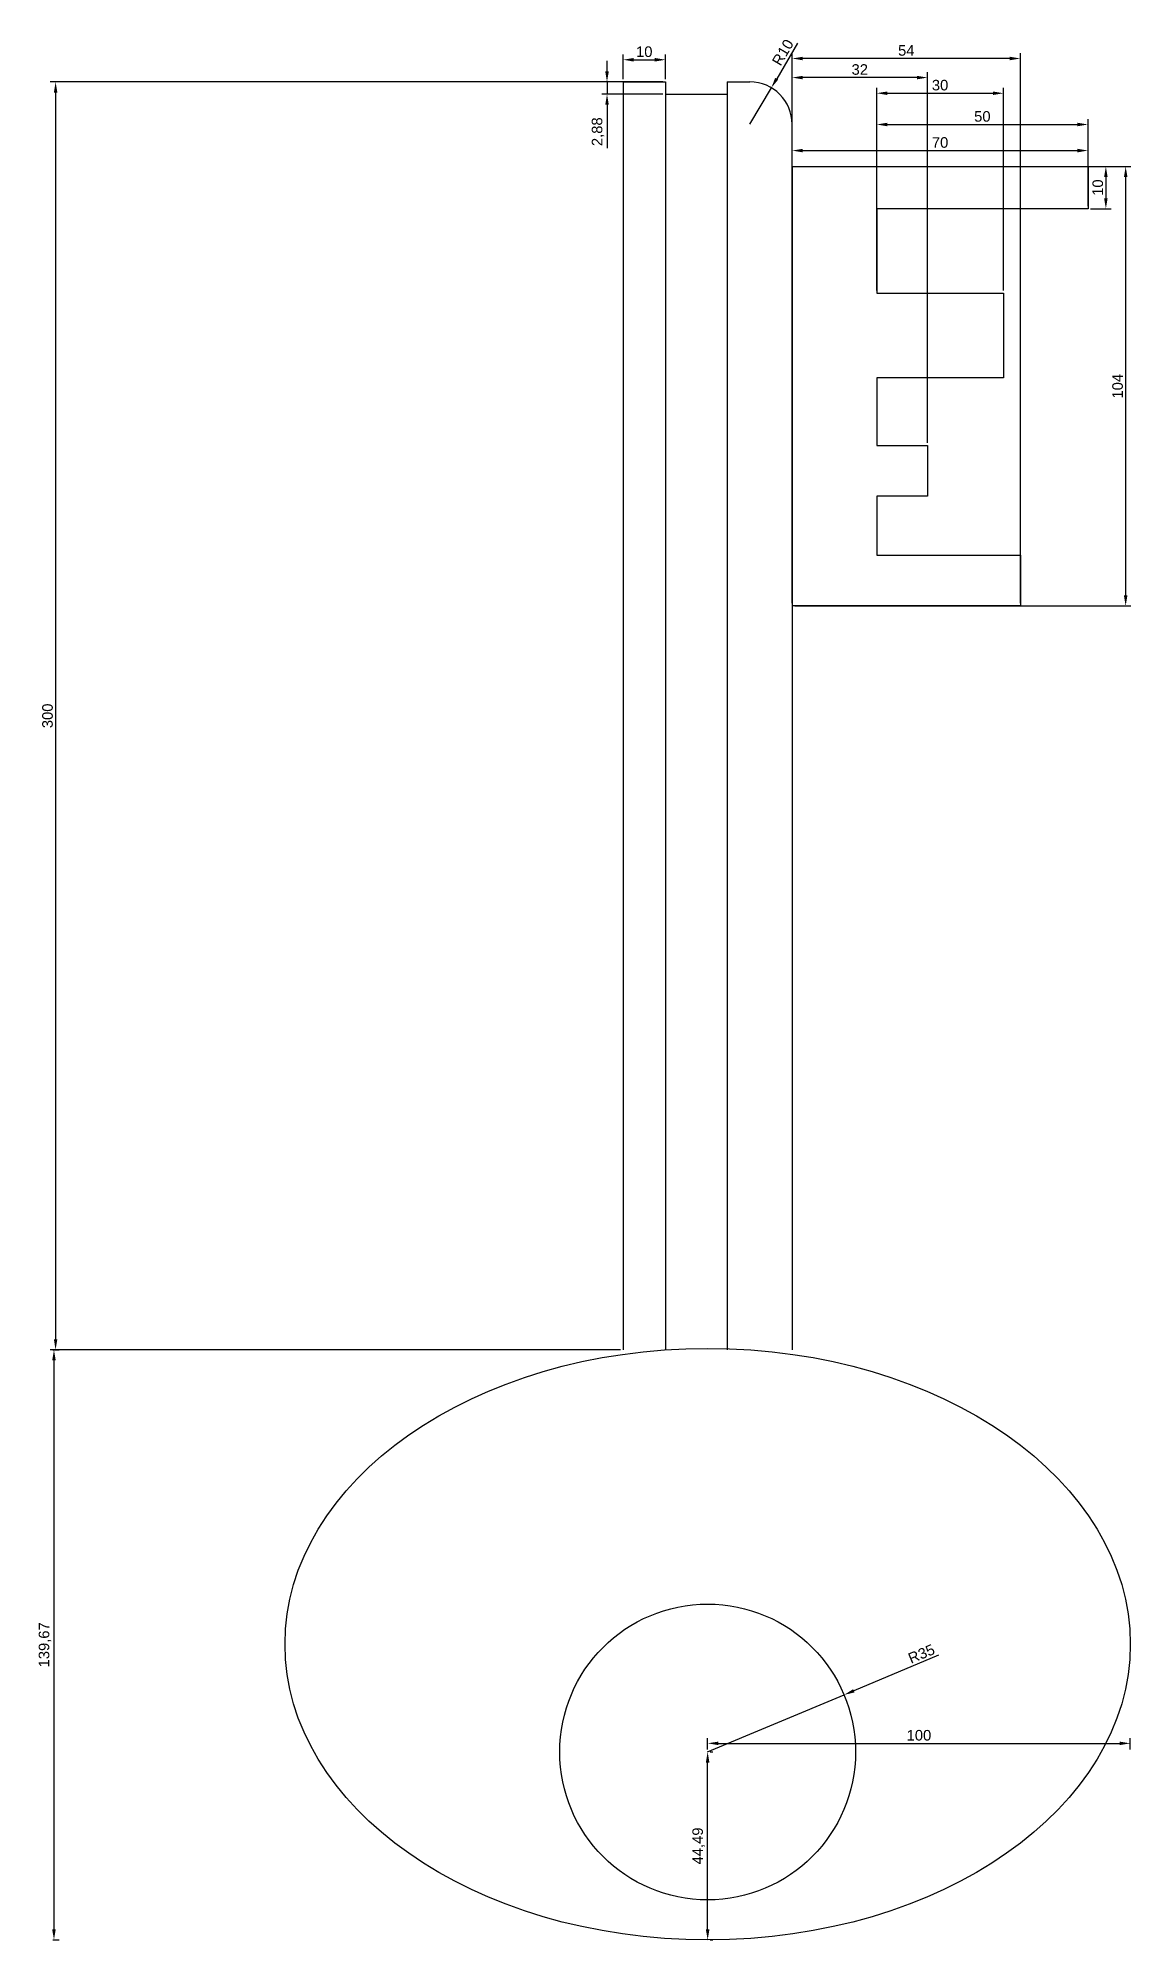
# Model space of a CAD drawing. Header units: millimetres. Extents: x 1937 to 2195, y 1846 to 2296.
import ezdxf

# ---------------------------------------------------------------- set-up
doc = ezdxf.new("R2010")
doc.units = ezdxf.units.MM
doc.styles.get("Standard").update_dxf_attribs({"font": 'arial.ttf'})
doc.dimstyles.new('ISO-25', dxfattribs={"dimtxt": 2.5, "dimasz": 2.5, "dimexe": 1.25, "dimexo": 0.625, "dimtad": 1, "dimtxsty": 'Standard', "dimcen": 2.5, "dimadec": 0, "dimazin": 0, "dimtfac": 1, "dimtmove": 0, "dimatfit": 3, "dimfxl": 1, "dimarcsym": 0})

# ---------------------------------------------------------------- blocks, each defined once
blk = doc.blocks.new('*D1')
at = {"color": 0, "lineweight": -2, "transparency": 16777216}
for p, q in [((2115.24, 2266.42), (2115.24, 2270.81)), ((2117.74, 2269.56), (2182.74, 2269.56)), ((2185.24, 2266.42), (2185.24, 2270.81))]:
    blk.add_line(p, q, dxfattribs=at)
at = {"color": 0, "transparency": 16777216}
for points in [[(2117.74, 2269.98), (2117.74, 2269.14), (2115.24, 2269.56)], [(2182.74, 2269.98), (2182.74, 2269.14), (2185.24, 2269.56)]]:
    blk.add_solid(points, dxfattribs=at)
at = {"layer": 'Defpoints', "color": 0, "transparency": 16777216}
for p in [(2185.24, 2269.56), (2115.24, 2265.79), (2185.24, 2265.79)]:
    blk.add_point(p, dxfattribs=at)
at = {"color": 0, "transparency": 16777216, "insert": (2150.24, 2271.46), "char_height": 2.5, "attachment_point": 5}
blk.add_mtext('70', dxfattribs=at)
blk = doc.blocks.new('*D2')
at = {"color": 0, "lineweight": -2, "transparency": 16777216}
for p, q in [((2185.86, 2265.79), (2190.72, 2265.79)), ((2189.47, 2263.29), (2189.47, 2258.29)), ((2185.86, 2255.79), (2190.72, 2255.79))]:
    blk.add_line(p, q, dxfattribs=at)
at = {"color": 0, "transparency": 16777216}
for points in [[(2189.05, 2263.29), (2189.88, 2263.29), (2189.47, 2265.79)], [(2189.05, 2258.29), (2189.88, 2258.29), (2189.47, 2255.79)]]:
    blk.add_solid(points, dxfattribs=at)
at = {"layer": 'Defpoints', "color": 0, "transparency": 16777216}
for p in [(2185.24, 2265.79), (2185.24, 2255.79), (2189.47, 2255.79)]:
    blk.add_point(p, dxfattribs=at)
at = {"color": 0, "transparency": 16777216, "insert": (2187.56, 2260.79), "char_height": 2.5, "attachment_point": 5, "rotation": 90}
blk.add_mtext('10', dxfattribs=at)
blk = doc.blocks.new('*D3')
at = {"color": 0, "lineweight": -2, "transparency": 16777216}
for p, q in [((2135.24, 2256.42), (2135.24, 2276.98)), ((2137.74, 2275.73), (2182.74, 2275.73)), ((2185.24, 2256.42), (2185.24, 2276.98))]:
    blk.add_line(p, q, dxfattribs=at)
at = {"color": 0, "transparency": 16777216}
for points in [[(2137.74, 2276.14), (2137.74, 2275.31), (2135.24, 2275.73)], [(2182.74, 2276.14), (2182.74, 2275.31), (2185.24, 2275.73)]]:
    blk.add_solid(points, dxfattribs=at)
at = {"layer": 'Defpoints', "color": 0, "transparency": 16777216}
for p in [(2185.24, 2275.73), (2135.24, 2255.79), (2185.24, 2255.79)]:
    blk.add_point(p, dxfattribs=at)
at = {"color": 0, "transparency": 16777216, "insert": (2160.24, 2277.63), "char_height": 2.5, "attachment_point": 5}
blk.add_mtext('50', dxfattribs=at)
blk = doc.blocks.new('*D4')
at = {"color": 0, "lineweight": -2, "transparency": 16777216}
for p, q in [((2135.24, 2236.42), (2135.24, 2284.38)), ((2137.74, 2283.13), (2162.74, 2283.13)), ((2165.24, 2236.42), (2165.24, 2284.38))]:
    blk.add_line(p, q, dxfattribs=at)
at = {"color": 0, "transparency": 16777216}
for points in [[(2137.74, 2283.54), (2137.74, 2282.71), (2135.24, 2283.13)], [(2162.74, 2283.54), (2162.74, 2282.71), (2165.24, 2283.13)]]:
    blk.add_solid(points, dxfattribs=at)
at = {"layer": 'Defpoints', "color": 0, "transparency": 16777216}
for p in [(2165.24, 2283.13), (2135.24, 2235.79), (2165.24, 2235.79)]:
    blk.add_point(p, dxfattribs=at)
at = {"color": 0, "transparency": 16777216, "insert": (2150.24, 2285.03), "char_height": 2.5, "attachment_point": 5}
blk.add_mtext('30', dxfattribs=at)
blk = doc.blocks.new('*D5')
at = {"color": 0, "lineweight": -2, "transparency": 16777216}
for p, q in [((2115.24, 2200.42), (2115.24, 2288.08)), ((2144.74, 2286.83), (2117.74, 2286.83)), ((2147.24, 2200.42), (2147.24, 2288.08))]:
    blk.add_line(p, q, dxfattribs=at)
at = {"color": 0, "transparency": 16777216}
for points in [[(2117.74, 2287.25), (2117.74, 2286.41), (2115.24, 2286.83)], [(2144.74, 2287.25), (2144.74, 2286.41), (2147.24, 2286.83)]]:
    blk.add_solid(points, dxfattribs=at)
at = {"layer": 'Defpoints', "color": 0, "transparency": 16777216}
for p in [(2115.24, 2286.83), (2115.24, 2199.79), (2147.24, 2199.79)]:
    blk.add_point(p, dxfattribs=at)
at = {"color": 0, "transparency": 16777216, "insert": (2131.24, 2288.73), "char_height": 2.5, "attachment_point": 5}
blk.add_mtext('32', dxfattribs=at)
blk = doc.blocks.new('*D6')
at = {"color": 0, "lineweight": -2, "transparency": 16777216}
for p, q in [((2115.24, 2162.42), (2115.24, 2292.6)), ((2166.74, 2291.35), (2117.74, 2291.35)), ((2169.24, 2162.42), (2169.24, 2292.6))]:
    blk.add_line(p, q, dxfattribs=at)
at = {"color": 0, "transparency": 16777216}
for points in [[(2117.74, 2291.76), (2117.74, 2290.93), (2115.24, 2291.35)], [(2166.74, 2291.76), (2166.74, 2290.93), (2169.24, 2291.35)]]:
    blk.add_solid(points, dxfattribs=at)
at = {"layer": 'Defpoints', "color": 0, "transparency": 16777216}
for p in [(2115.24, 2291.35), (2115.24, 2161.79), (2169.24, 2161.79)]:
    blk.add_point(p, dxfattribs=at)
at = {"color": 0, "transparency": 16777216, "insert": (2142.24, 2293.24), "char_height": 2.5, "attachment_point": 5}
blk.add_mtext('54', dxfattribs=at)
blk = doc.blocks.new('*D11')
at = {"color": 0, "lineweight": -2, "transparency": 16777216}
for p, q in [((2115.86, 2265.79), (2195.4, 2265.79)), ((2194.15, 2263.29), (2194.15, 2164.29)), ((2115.86, 2161.79), (2195.4, 2161.79))]:
    blk.add_line(p, q, dxfattribs=at)
at = {"color": 0, "transparency": 16777216}
for points in [[(2193.74, 2263.29), (2194.57, 2263.29), (2194.15, 2265.79)], [(2193.74, 2164.29), (2194.57, 2164.29), (2194.15, 2161.79)]]:
    blk.add_solid(points, dxfattribs=at)
at = {"layer": 'Defpoints', "color": 0, "transparency": 16777216}
for p in [(2115.24, 2265.79), (2115.24, 2161.79), (2194.15, 2161.79)]:
    blk.add_point(p, dxfattribs=at)
at = {"color": 0, "transparency": 16777216, "insert": (2192.25, 2213.79), "char_height": 2.5, "attachment_point": 5, "rotation": 90}
blk.add_mtext('104', dxfattribs=at)
blk = doc.blocks.new('*D12')
at = {"color": 0, "lineweight": -2, "transparency": 16777216}
for p, q in [((2074.61, 2285.79), (1939.7, 2285.79)), ((1940.95, 2283.29), (1940.95, 1988.29)), ((2074.61, 1985.79), (1939.7, 1985.79))]:
    blk.add_line(p, q, dxfattribs=at)
at = {"color": 0, "transparency": 16777216}
for points in [[(1940.54, 2283.29), (1941.37, 2283.29), (1940.95, 2285.79)], [(1940.54, 1988.29), (1941.37, 1988.29), (1940.95, 1985.79)]]:
    blk.add_solid(points, dxfattribs=at)
at = {"layer": 'Defpoints', "color": 0, "transparency": 16777216}
for p in [(2075.24, 2285.79), (1940.95, 1985.79), (2075.24, 1985.79)]:
    blk.add_point(p, dxfattribs=at)
at = {"color": 0, "transparency": 16777216, "insert": (1939.05, 2135.79), "char_height": 2.5, "attachment_point": 5, "rotation": 90}
blk.add_mtext('300', dxfattribs=at)
blk = doc.blocks.new('*D13')
at = {"color": 0, "lineweight": -2, "transparency": 16777216}
for p, q in [((2095.86, 1890.61), (2096.49, 1890.61)), ((2095.24, 1848.62), (2095.24, 1888.11)), ((2095.86, 1846.12), (2096.49, 1846.12))]:
    blk.add_line(p, q, dxfattribs=at)
at = {"color": 0, "transparency": 16777216}
for points in [[(2094.82, 1888.11), (2095.66, 1888.11), (2095.24, 1890.61)], [(2094.82, 1848.62), (2095.66, 1848.62), (2095.24, 1846.12)]]:
    blk.add_solid(points, dxfattribs=at)
at = {"layer": 'Defpoints', "color": 0, "transparency": 16777216}
for p in [(2095.24, 1890.61), (2095.24, 1890.61), (2095.24, 1846.12)]:
    blk.add_point(p, dxfattribs=at)
at = {"color": 0, "transparency": 16777216, "insert": (2093.11, 1868.37), "char_height": 2.5, "attachment_point": 5, "rotation": 90}
blk.add_mtext('44,49', dxfattribs=at)
blk = doc.blocks.new('*D14')
at = {"color": 0, "lineweight": -2, "transparency": 16777216}
for p, q in [((2095.24, 1891.23), (2095.24, 1893.9)), ((2097.74, 1892.65), (2192.74, 1892.65)), ((2195.24, 1891.23), (2195.24, 1893.9))]:
    blk.add_line(p, q, dxfattribs=at)
at = {"color": 0, "transparency": 16777216}
for points in [[(2097.74, 1893.06), (2097.74, 1892.23), (2095.24, 1892.65)], [(2192.74, 1893.06), (2192.74, 1892.23), (2195.24, 1892.65)]]:
    blk.add_solid(points, dxfattribs=at)
at = {"layer": 'Defpoints', "color": 0, "transparency": 16777216}
for p in [(2095.24, 1890.61), (2195.24, 1892.65), (2195.24, 1890.61)]:
    blk.add_point(p, dxfattribs=at)
at = {"color": 0, "transparency": 16777216, "insert": (2145.24, 1894.55), "char_height": 2.5, "attachment_point": 5}
blk.add_mtext('100', dxfattribs=at)
blk = doc.blocks.new('*D15')
at = {"color": 0, "lineweight": -2, "transparency": 16777216}
for p, q in [((1940.33, 1985.79), (1941.82, 1985.79)), ((1940.57, 1983.29), (1940.57, 1848.62)), ((1940.33, 1846.12), (1941.82, 1846.12))]:
    blk.add_line(p, q, dxfattribs=at)
at = {"color": 0, "transparency": 16777216}
for points in [[(1940.15, 1983.29), (1940.98, 1983.29), (1940.57, 1985.79)], [(1940.15, 1848.62), (1940.98, 1848.62), (1940.57, 1846.12)]]:
    blk.add_solid(points, dxfattribs=at)
at = {"layer": 'Defpoints', "color": 0, "transparency": 16777216}
for p in [(1939.7, 1985.79), (1939.7, 1846.12), (1940.57, 1846.12)]:
    blk.add_point(p, dxfattribs=at)
at = {"color": 0, "transparency": 16777216, "insert": (1938.44, 1915.96), "char_height": 2.5, "attachment_point": 5, "rotation": 90}
blk.add_mtext('139,67', dxfattribs=at)
blk = doc.blocks.new('*D16')
at = {"color": 0, "lineweight": -2, "transparency": 16777216}
for p, q in [((2075.24, 2286.42), (2075.24, 2292.3)), ((2077.74, 2291.05), (2082.74, 2291.05)), ((2085.24, 2286.42), (2085.24, 2292.3))]:
    blk.add_line(p, q, dxfattribs=at)
at = {"color": 0, "transparency": 16777216}
for points in [[(2077.74, 2291.47), (2077.74, 2290.63), (2075.24, 2291.05)], [(2082.74, 2291.47), (2082.74, 2290.63), (2085.24, 2291.05)]]:
    blk.add_solid(points, dxfattribs=at)
at = {"layer": 'Defpoints', "color": 0, "transparency": 16777216}
for p in [(2085.24, 2291.05), (2075.24, 2285.79), (2085.24, 2285.79)]:
    blk.add_point(p, dxfattribs=at)
at = {"color": 0, "transparency": 16777216, "insert": (2080.24, 2292.95), "char_height": 2.5, "attachment_point": 5}
blk.add_mtext('10', dxfattribs=at)
blk = doc.blocks.new('*D17')
at = {"color": 0, "lineweight": -2, "transparency": 16777216}
for p, q in [((2071.43, 2288.29), (2071.43, 2290.79)), ((2084.61, 2285.79), (2070.18, 2285.79)), ((2084.61, 2282.91), (2070.18, 2282.91)), ((2071.43, 2285.79), (2071.43, 2282.91)), ((2071.43, 2280.41), (2071.43, 2270.12))]:
    blk.add_line(p, q, dxfattribs=at)
at = {"color": 0, "transparency": 16777216}
for points in [[(2071.01, 2288.29), (2071.85, 2288.29), (2071.43, 2285.79)], [(2071.01, 2280.41), (2071.85, 2280.41), (2071.43, 2282.91)]]:
    blk.add_solid(points, dxfattribs=at)
at = {"layer": 'Defpoints', "color": 0, "transparency": 16777216}
for p in [(2071.43, 2282.91), (2085.24, 2285.79), (2085.24, 2282.91)]:
    blk.add_point(p, dxfattribs=at)
at = {"color": 0, "transparency": 16777216, "insert": (2069.3, 2274.02), "char_height": 2.5, "attachment_point": 5, "rotation": 90}
blk.add_mtext('2,88', dxfattribs=at)
blk = doc.blocks.new('*D18')
at = {"color": 0, "lineweight": -2, "transparency": 16777216}
for p, q in [((2116.51, 2294.94), (2111.58, 2286.56)), ((2105.24, 2275.79), (2110.31, 2284.41))]:
    blk.add_line(p, q, dxfattribs=at)
at = {"color": 0, "transparency": 16777216}
blk.add_solid([(2111.22, 2286.78), (2111.94, 2286.35), (2110.31, 2284.41)], dxfattribs=at)
at = {"layer": 'Defpoints', "color": 0, "transparency": 16777216}
for p in [(2110.31, 2284.41), (2105.24, 2275.79)]:
    blk.add_point(p, dxfattribs=at)
at = {"color": 0, "transparency": 16777216, "insert": (2113.04, 2292.79), "char_height": 2.5, "attachment_point": 5, "rotation": 59.5292}
blk.add_mtext('R10', dxfattribs=at)
blk = doc.blocks.new('*D19')
at = {"color": 0, "lineweight": -2, "transparency": 16777216}
for p, q in [((2149.9, 1913.48), (2129.83, 1905.08)), ((2095.24, 1890.61), (2127.53, 1904.12))]:
    blk.add_line(p, q, dxfattribs=at)
at = {"color": 0, "transparency": 16777216}
blk.add_solid([(2129.67, 1905.47), (2130, 1904.7), (2127.53, 1904.12)], dxfattribs=at)
at = {"layer": 'Defpoints', "color": 0, "transparency": 16777216}
for p in [(2127.53, 1904.12), (2095.24, 1890.61)]:
    blk.add_point(p, dxfattribs=at)
at = {"color": 0, "transparency": 16777216, "insert": (2145.83, 1913.83), "char_height": 2.5, "attachment_point": 5, "rotation": 22.7007}
blk.add_mtext('R35', dxfattribs=at)

msp = doc.modelspace()

# ---------------------------------------------------------------- linework, layer by layer
for p, q in [((2075.24, 2285.791), (2075.24, 1985.791)), ((2075.24, 2285.791), (2085.24, 2285.791)), ((2085.24, 2285.791), (2085.24, 1985.791)), ((2085.24, 2285.791), (2085.24, 2282.911)), ((2085.24, 2282.911), (2099.891, 2282.911)), ((2099.891, 2285.791), (2099.891, 1985.791)), ((2099.891, 2285.791), (2105.24, 2285.791)), ((2115.24, 2265.791), (2115.24, 2275.791)), ((2115.24, 2265.791), (2185.24, 2265.791)), ((2115.24, 2265.791), (2115.24, 1985.791)), ((2185.24, 2265.791), (2185.24, 2255.791)), ((2185.24, 2255.791), (2135.24, 2255.791)), ((2135.24, 2255.791), (2135.24, 2235.791)), ((2135.24, 2235.791), (2165.24, 2235.791)), ((2165.24, 2235.791), (2165.24, 2215.791)), ((2165.24, 2215.791), (2135.24, 2215.791)), ((2135.24, 2215.791), (2135.24, 2199.791)), ((2135.24, 2199.791), (2147.24, 2199.791)), ((2147.24, 2199.791), (2147.24, 2187.791)), ((2147.24, 2187.791), (2135.24, 2187.791)), ((2135.24, 2187.791), (2135.24, 2173.791)), ((2135.24, 2173.791), (2169.24, 2173.791)), ((2169.24, 2173.791), (2169.24, 2161.791)), ((2169.24, 2161.791), (2115.24, 2161.791))]:
    msp.add_line(p, q)
msp.add_circle((2095.24, 1890.609), 35)
msp.add_arc((2105.24, 2275.791), 10, 0, 90)
msp.add_ellipse((2095.24, 1916.123), major_axis=(-100, 0), ratio=0.7)

# ---------------------------------------------------------------- dimensions: what is measured, and where the dimension line sits
dim = msp.add_radius_dim(center=(2105.24, 2275.791), mpoint=(2110.311, 2284.41), dimstyle='ISO-25')
dim.commit()
dim.dimension.update_dxf_attribs({"geometry": '*D18', "text_midpoint": (2113.037, 2292.793)})
for base, p1, p2, picture, middle in [((2085.24, 2291.052), (2075.24, 2285.791), (2085.24, 2285.791), '*D16', (2080.24, 2292.953)), ((2115.24, 2291.345), (2169.24, 2161.791), (2115.24, 2161.791), '*D6', (2142.24, 2293.241)), ((2115.24, 2286.829), (2147.24, 2199.791), (2115.24, 2199.791), '*D5', (2131.24, 2288.731)), ((2165.24, 2283.128), (2135.24, 2235.791), (2165.24, 2235.791), '*D4', (2150.24, 2285.03)), ((2185.24, 2275.727), (2135.24, 2255.791), (2185.24, 2255.791), '*D3', (2160.24, 2277.629)), ((2185.24, 2269.56), (2115.24, 2265.791), (2185.24, 2265.791), '*D1', (2150.24, 2271.461)), ((2195.24, 1892.648), (2095.24, 1890.609), (2195.24, 1890.609), '*D14', (2145.24, 1894.55))]:
    dim = msp.add_linear_dim(base=base, p1=p1, p2=p2, dimstyle='ISO-25')
    dim.commit()
    dim.dimension.update_dxf_attribs({"geometry": picture, "text_midpoint": middle})
for base, p1, p2, picture, middle in [((2071.429, 2282.911), (2085.24, 2285.791), (2085.24, 2282.911), '*D17', (2069.302, 2274.016)), ((1940.954, 1985.791), (2075.24, 2285.791), (2075.24, 1985.791), '*D12', (1939.052, 2135.791)), ((2194.154, 2161.791), (2115.24, 2265.791), (2115.24, 2161.791), '*D11', (2192.252, 2213.791)), ((2189.466, 2255.791), (2185.24, 2265.791), (2185.24, 2255.791), '*D2', (2187.565, 2260.791)), ((1940.568, 1846.123), (1939.704, 1985.791), (1939.704, 1846.123), '*D15', (1938.44, 1915.957)), ((2095.24, 1890.609), (2095.24, 1846.123), (2095.24, 1890.609), '*D13', (2093.112, 1868.366))]:
    dim = msp.add_linear_dim(base=base, p1=p1, p2=p2, angle=90, dimstyle='ISO-25')
    dim.commit()
    dim.dimension.update_dxf_attribs({"geometry": picture, "text_midpoint": middle})
dim = msp.add_radius_dim(center=(2095.24, 1890.609), mpoint=(2127.528, 1904.116), dimstyle='ISO-25')
dim.commit()
dim.dimension.update_dxf_attribs({"geometry": '*D19', "text_midpoint": (2146.561, 1912.078), "dimtype": 164})

doc.saveas('drawing.dxf')
